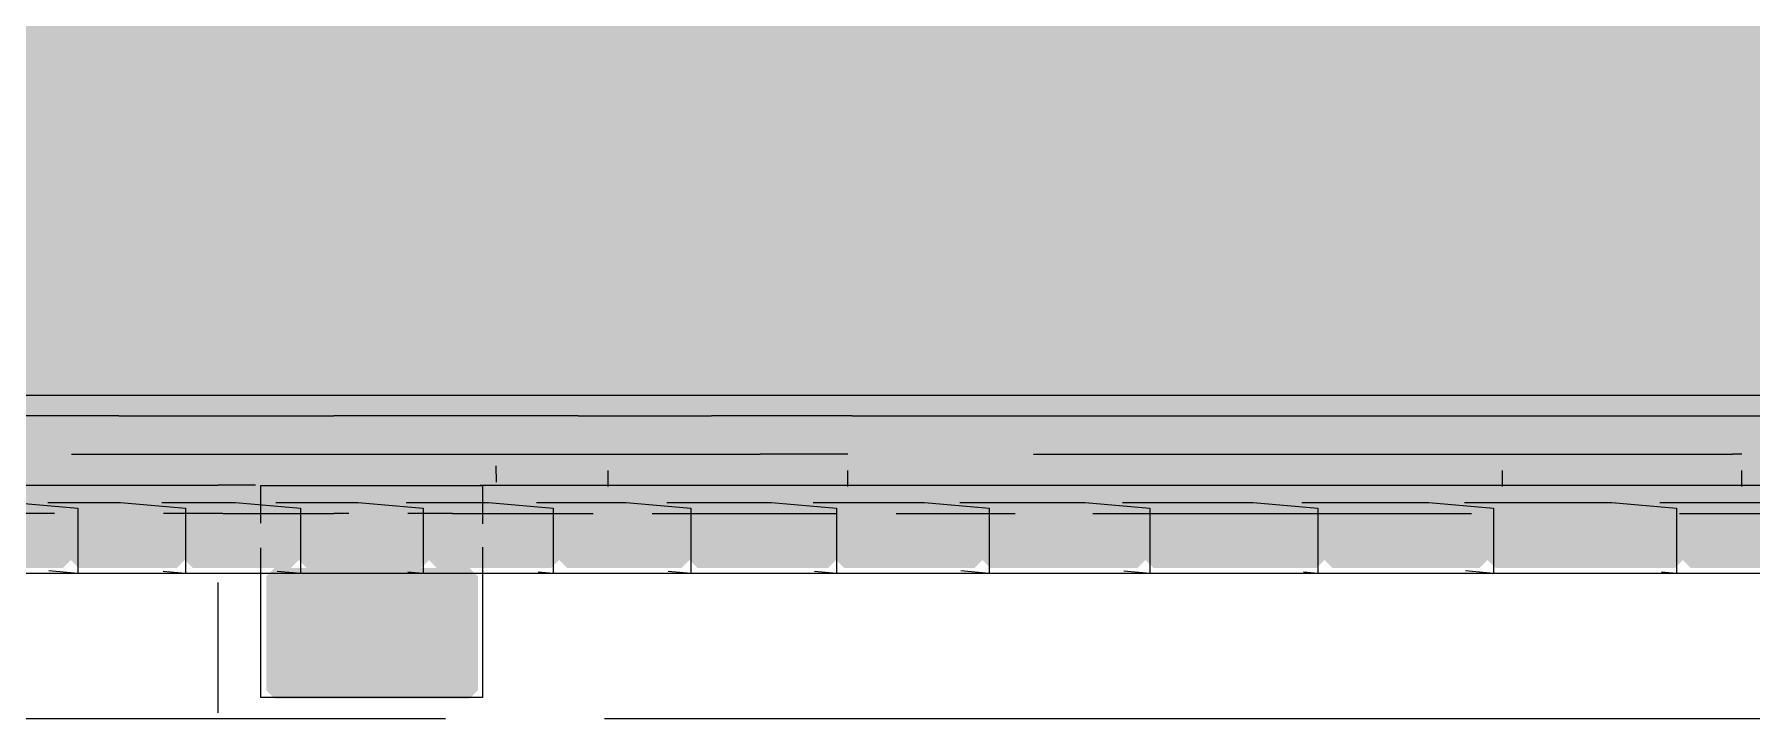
# Model space of a CAD drawing. Header units: millimetres. Extents: x 0 to 84100, y 0 to 59400.
# Drawn here: x 37262 to 38316, y 18577 to 18997 of the extents above; entities that cross this region are included whole.
import ezdxf

# ---------------------------------------------------------------- set-up
doc = ezdxf.new("R2010")
doc.units = ezdxf.units.MM
doc.layers.add('10_見えがかり', color=7, linetype='Continuous', lineweight=13)
doc.layers.add('12_見えがかり（ガラス）', color=5, linetype='Continuous', lineweight=9)

msp = doc.modelspace()

# ---------------------------------------------------------------- hatches: boundary and pattern name
at = {"layer": '10_見えがかり', "true_color": 0xe9dcc4}
for points in [[(42439, 19049.7), (42529, 19049.7), (42539, 19039.7), (42729, 19039.7), (42739, 19029.7), (42829, 19029.7), (42839, 19019.7), (42929, 19019.7), (42939, 19009.7), (43029, 19009.7), (43039, 18999.7), (43129, 18999.7), (43139, 18989.7), (43229, 18989.7), (43239, 18979.7), (43429, 18979.7), (43439, 18969.7), (43529, 18969.7), (43539, 18959.7), (43629, 18959.7), (43639, 18949.7), (43729, 18949.7), (43739, 18939.7), (43829, 18939.7), (43839, 18929.7), (43929, 18929.7), (43939, 18919.7), (44029, 18919.7), (44039, 18909.7), (44229, 18909.7), (44239, 18899.7), (44329, 18899.7), (44339, 18889.7), (44429, 18889.7), (44439, 18879.7), (44529, 18879.7), (44539, 18869.7), (44629, 18869.7), (44639, 18859.7), (44729, 18859.7), (44739, 18849.7), (44829, 18849.7), (44834, 18844.7), (44834, 18834.7), (44829, 18829.7), (44819, 18829.7), (44809, 18819.7), (44799, 18819.7), (44789, 18809.7), (44779, 18809.7), (44774, 18804.7), (44779, 18799.7), (44839, 18799.7), (44844, 18794.7), (44844, 18784.7), (44839, 18779.7), (44729, 18779.7), (36769, 18779.7), (36759, 18789.7), (36659, 18789.7), (36649, 18799.7), (36559, 18799.7), (36549, 18809.7), (36449, 18809.7), (36439, 18819.7), (36349, 18819.7), (36339, 18829.7), (36249, 18829.7), (36239, 18839.7), (36139, 18839.7), (36129, 18849.7), (35929, 18849.7), (35919, 18859.7), (35829, 18859.7), (35819, 18869.7), (35729, 18869.7), (35719, 18879.7), (35619, 18879.7), (35609, 18889.7), (35519, 18889.7), (35509, 18899.7), (35409, 18899.7), (35399, 18909.7), (35209, 18909.7), (35199, 18919.7), (35099, 18919.7), (35089, 18929.7), (34999, 18929.7), (34989, 18939.7), (34989, 18939.7), (34889, 18939.7), (34879, 18949.7), (34879, 18949.7), (34789, 18949.7), (34779, 18959.7), (34779, 18959.7), (34689, 18959.7), (34679, 18969.7), (34679, 18969.7), (34579, 18969.7), (34569, 18979.7), (34569, 18979.7), (34369, 18979.7), (34359, 18989.7), (34269, 18989.7), (34264, 18994.7), (34264, 19004.7), (34279, 19019.7), (34289, 19019.7), (34299, 19029.7), (34309, 19029.7), (34319, 19039.7), (34329, 19039.7), (34339, 19049.7), (34349, 19049.7), (34359, 19059.7), (35439, 19059.7), (35449, 19049.7), (35539, 19049.7), (35549, 19039.7), (40889, 19039.7), (40899, 19049.7), (40909, 19049.7), (40919, 19059.7), (42429, 19059.7)], [(37284, 18674.7), (37279, 18669.7), (37229, 18669.7), (37224, 18674.7), (37224, 18699.7), (37284, 18699.7)], [(37354, 18674.7), (37349, 18669.7), (37289, 18669.7), (37284, 18674.7), (37284, 18699.7), (37354, 18699.7)], [(37424, 18674.7), (37419, 18669.7), (37359, 18669.7), (37354, 18674.7), (37354, 18699.7), (37424, 18699.7)], [(37504, 18674.7), (37499, 18669.7), (37429, 18669.7), (37424, 18674.7), (37424, 18699.7), (37504, 18699.7)], [(37584, 18674.7), (37579, 18669.7), (37509, 18669.7), (37504, 18674.7), (37504, 18699.7), (37584, 18699.7)], [(37664, 18674.7), (37659, 18669.7), (37589, 18669.7), (37584, 18674.7), (37584, 18699.7), (37664, 18699.7)], [(37754, 18674.7), (37749, 18669.7), (37669, 18669.7), (37664, 18674.7), (37664, 18699.7), (37754, 18699.7)], [(37844, 18674.7), (37839, 18669.7), (37759, 18669.7), (37754, 18674.7), (37754, 18699.7), (37844, 18699.7)], [(37944, 18674.7), (37939, 18669.7), (37849, 18669.7), (37844, 18674.7), (37844, 18699.7), (37944, 18699.7)], [(38054, 18674.7), (38049, 18669.7), (37949, 18669.7), (37944, 18674.7), (37944, 18699.7), (38054, 18699.7)], [(38154, 18674.7), (38149, 18669.7), (38059, 18669.7), (38054, 18674.7), (38054, 18699.7), (38154, 18699.7)], [(38274, 18674.7), (38269, 18669.7), (38159, 18669.7), (38154, 18674.7), (38154, 18699.7), (38274, 18699.7)], [(38384, 18674.7), (38379, 18669.7), (38279, 18669.7), (38274, 18674.7), (38274, 18699.7), (38384, 18699.7)], [(37534, 18594.7), (37529, 18589.7), (37409, 18589.7), (37404, 18594.7), (37404, 18664.7), (37409, 18669.7), (37529, 18669.7), (37534, 18664.7)]]:
    msp.add_hatch(color=8, dxfattribs=at).paths.add_polyline_path(points)
at = {"layer": '12_見えがかり（ガラス）', "true_color": 0xdce9f2}
msp.add_hatch(color=8, dxfattribs=at).paths.add_polyline_path([(34569, 18979.7), (34579, 18969.7), (34679, 18969.7), (34689, 18959.7), (34779, 18959.7), (34789, 18949.7), (34879, 18949.7), (34889, 18939.7), (34989, 18939.7), (34999, 18929.7), (35089, 18929.7), (35099, 18919.7), (35199, 18919.7), (35209, 18909.7), (35399, 18909.7), (35409, 18899.7), (35509, 18899.7), (35519, 18889.7), (35609, 18889.7), (35619, 18879.7), (35719, 18879.7), (35729, 18869.7), (35819, 18869.7), (35829, 18859.7), (35919, 18859.7), (35929, 18849.7), (36129, 18849.7), (36139, 18839.7), (36239, 18839.7), (36249, 18829.7), (36339, 18829.7), (36349, 18819.7), (36439, 18819.7), (36449, 18809.7), (36549, 18809.7), (36559, 18799.7), (36649, 18799.7), (36659, 18789.7), (36759, 18789.7), (36769, 18779.7), (44729, 18779.7), (44739, 18769.7), (44849, 18769.7), (44864, 18754.7), (44864, 18704.7), (44859, 18699.7), (36879, 18699.7), (36869, 18709.7), (36759, 18709.7), (36749, 18719.7), (36639, 18719.7), (36629, 18729.7), (36519, 18729.7), (36509, 18739.7), (36399, 18739.7), (36389, 18749.7), (36279, 18749.7), (36269, 18759.7), (36159, 18759.7), (36149, 18769.7), (36039, 18769.7), (36029, 18779.7), (35919, 18779.7), (35909, 18789.7), (35799, 18789.7), (35789, 18799.7), (35679, 18799.7), (35669, 18809.7), (35559, 18809.7), (35549, 18819.7), (35439, 18819.7), (35429, 18829.7), (35319, 18829.7), (35309, 18839.7), (35199, 18839.7), (35189, 18849.7), (35079, 18849.7), (35069, 18859.7), (34959, 18859.7), (34949, 18869.7), (34839, 18869.7), (34829, 18879.7), (34719, 18879.7), (34709, 18889.7), (34599, 18889.7), (34589, 18899.7), (34479, 18899.7), (34469, 18909.7), (34359, 18909.7), (34349, 18919.7), (34249, 18919.7), (34244, 18924.7), (34244, 18974.7), (34249, 18979.7)])

# ---------------------------------------------------------------- linework, layer by layer
at = {"layer": '10_見えがかり'}
for points in [[(41346.9, 18775.7), (37346.9, 18775.7), (36978.8, 18775.7), (36864, 18775.7), (36864, 18784.4), (36760, 18784.4), (36760, 18793), (36656, 18793), (36656, 18801.7), (36552, 18801.7)], [(37284.4, 18739.7), (37393.3, 18739.7)], [(37393.3, 18739.7), (37486.8, 18739.7)], [(37486.8, 18739.7), (37570.3, 18739.7)], [(37545.4, 18722.4), (37545.3, 18732.4)], [(37570.3, 18739.7), (37707.4, 18739.7)], [(37761.3, 18739.7), (37707.4, 18739.7)], [(37875.3, 18739.7), (37930.7, 18739.7)], [(37930.7, 18739.7), (38026.8, 18739.7)], [(38026.8, 18739.7), (38165.9, 18739.7)], [(38165.9, 18739.7), (38304.6, 18739.7)], [(38310.2, 18739.7), (38304.6, 18739.7)], [(37614, 18719.7), (37614, 18729.7)], [(37761.3, 18719.7), (37761.3, 18729.7)], [(38163.4, 18719.7), (38163.4, 18729.7)], [(38310.2, 18719.7), (38310.2, 18729.7)], [(37226.3, 18720.7), (37374.6, 18720.7)], [(37397.4, 18720.7), (37374.6, 18720.7)], [(37400.7, 18697.3), (37400.7, 18720.4), (37536.9, 18720.4)], [(37535.5, 18720.7), (37900.5, 18720.7)], [(37536.9, 18720.4), (37536.9, 18696.9)], [(37900.5, 18720.7), (38446.8, 18720.7)], [(37248.5, 18709.9), (37288.4, 18706.5), (37288.4, 18666.5), (37227, 18666.5), (37210.7, 18667.9)], [(37270, 18709.9), (37314.5, 18709.9)], [(37314.5, 18709.9), (37354.4, 18706.5), (37354.4, 18666.5), (37288.4, 18666.5), (37270.6, 18668)], [(37340, 18709.9), (37385.1, 18709.9)], [(37385.1, 18709.9), (37425, 18706.5), (37425, 18666.5), (37354.4, 18666.5), (37340.8, 18667.7)], [(37410, 18709.9), (37460.5, 18709.9)], [(37460.5, 18709.9), (37500.4, 18706.5), (37500.4, 18666.5), (37425, 18666.5), (37410.8, 18667.7)], [(37490, 18709.9), (37540.5, 18709.9)], [(37540.5, 18709.9), (37580.3, 18706.5), (37580.3, 18666.5), (37500.3, 18666.5), (37491, 18667.3)], [(37570, 18709.9), (37625.1, 18709.9)], [(37625.1, 18709.9), (37664.9, 18706.5), (37664.9, 18666.5), (37580.3, 18666.5), (37571, 18667.3)], [(37650, 18709.9), (37714.4, 18709.9)], [(37714.4, 18709.9), (37754.2, 18706.5), (37754.2, 18666.5), (37664.9, 18666.5), (37650.8, 18667.7)], [(37740, 18709.9), (37808.3, 18709.9)], [(37808.3, 18709.9), (37848.1, 18706.5), (37848.1, 18666.5), (37754.2, 18666.5), (37740.8, 18667.7)], [(37830, 18709.9), (37906.9, 18709.9)], [(37906.9, 18709.9), (37946.7, 18706.5), (37946.7, 18666.5), (37848.1, 18666.5), (37830.6, 18668)], [(37930, 18709.9), (38010.1, 18709.9)], [(38010.1, 18709.9), (38049.9, 18706.5), (38049.9, 18666.5), (37946.7, 18666.5), (37930.7, 18667.9)], [(38040, 18709.9), (38118, 18709.9)], [(38118, 18709.9), (38157.7, 18706.5), (38157.7, 18666.5), (38049.9, 18666.5), (38041, 18667.3)], [(38140, 18709.9), (38230.5, 18709.9)], [(38230.5, 18709.9), (38270.2, 18706.5), (38270.2, 18666.5), (38157.7, 18666.5), (38140.6, 18668)], [(38260, 18709.9), (38347.6, 18709.9)], [(38347.6, 18709.9), (38387.4, 18706.5), (38387.4, 18666.5), (38270.2, 18666.5), (38261, 18667.3)], [(37536.9, 18682.5), (37536.9, 18590.4), (37400.7, 18590.4), (37400.7, 18682.2)], [(37374.6, 18581), (37374.6, 18660.8)], [(37148.1, 18577.4), (37387.5, 18577.4)], [(37387.5, 18577.4), (37514.2, 18577.4)], [(37611.7, 18577.4), (37670.2, 18577.4)], [(37670.2, 18577.4), (37996.2, 18577.4)], [(37996.2, 18577.4), (38365.4, 18577.4)]]:
    msp.add_lwpolyline(points, dxfattribs=at)
at = {"layer": '12_見えがかり（ガラス）'}
for points in [[(37313.6, 18763.2), (37254.3, 18763.2)], [(37313.6, 18763.2), (37377.3, 18763.2)], [(37377.3, 18763.2), (37445.6, 18763.2)], [(37518.4, 18763.2), (37445.6, 18763.2)], [(37595.7, 18763.2), (37518.4, 18763.2)], [(37595.7, 18763.2), (37677.5, 18763.2)], [(37763.8, 18763.2), (37677.5, 18763.2)], [(37763.8, 18763.2), (37854.5, 18763.2)], [(37854.5, 18763.2), (37949.8, 18763.2)], [(37949.8, 18763.2), (38049.6, 18763.2)], [(38049.6, 18763.2), (38153.8, 18763.2)], [(38153.8, 18763.2), (38262.5, 18763.2)], [(38262.5, 18763.2), (38375.7, 18763.2)], [(37274, 18703.2), (37254.3, 18703.2)], [(37377.3, 18703.2), (37340.9, 18703.2)], [(37377.3, 18703.2), (37445.6, 18703.2)], [(37454.7, 18703.2), (37445.6, 18703.2)], [(37518.4, 18703.2), (37491.1, 18703.2)], [(37518.4, 18703.2), (37595.7, 18703.2)], [(37595.7, 18703.2), (37604.8, 18703.2)], [(37641.1, 18703.2), (37677.5, 18703.2)], [(37677.5, 18703.2), (37754.2, 18703.2)], [(37791, 18703.2), (37854.5, 18703.2)], [(37854.5, 18703.2), (37864.1, 18703.2)], [(37911.7, 18703.2), (37949.8, 18703.2)], [(37949.8, 18703.2), (38049.6, 18703.2)], [(38049.6, 18703.2), (38144.3, 18703.2)], [(38272, 18703.2), (38375.7, 18703.2)]]:
    msp.add_lwpolyline(points, dxfattribs=at)

doc.saveas('drawing.dxf')
